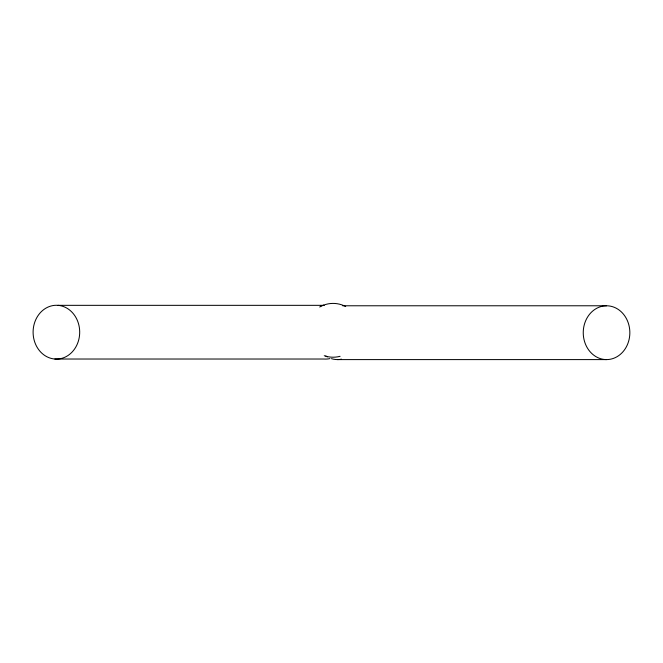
<?xml version="1.0" encoding="UTF-8"?>
<svg xmlns="http://www.w3.org/2000/svg" width="663" height="663" viewBox="0 0 663 663"><rect width="100%" height="100%" fill="white"/><g stroke="black" fill="none" stroke-linecap="round" stroke-linejoin="round"><path stroke-width="0.99" d="M57.979 305.336A26.91 23.304 -90 0 1 75.739 347.188A26.91 23.304 -90 0 1 35.47 344.014A26.91 23.304 -90 0 1 57.979 305.336L323.942 305.336M342.655 305.776L606.546 305.776M54.814 359.023L323.875 359.023A26.91 23.304 -90 0 0 329.95 358.584M337.484 359.595L606.546 359.595A26.91 23.304 90 0 0 626.726 319.234A26.91 23.304 90 0 0 586.365 319.234A26.91 23.304 90 0 0 606.546 359.595M340.086 356.304A26.91 26.91 0 0 1 324.24 355.716M319.674 307.01A26.91 26.91 0 0 1 345.705 306.53M341.536 359.18A26.91 23.304 -90 0 1 331.45 358.675M327.365 356.926A26.91 23.304 -90 0 1 325.831 355.99M320.975 305.776A26.91 23.304 -90 0 1 324 305.328"/></g></svg>
